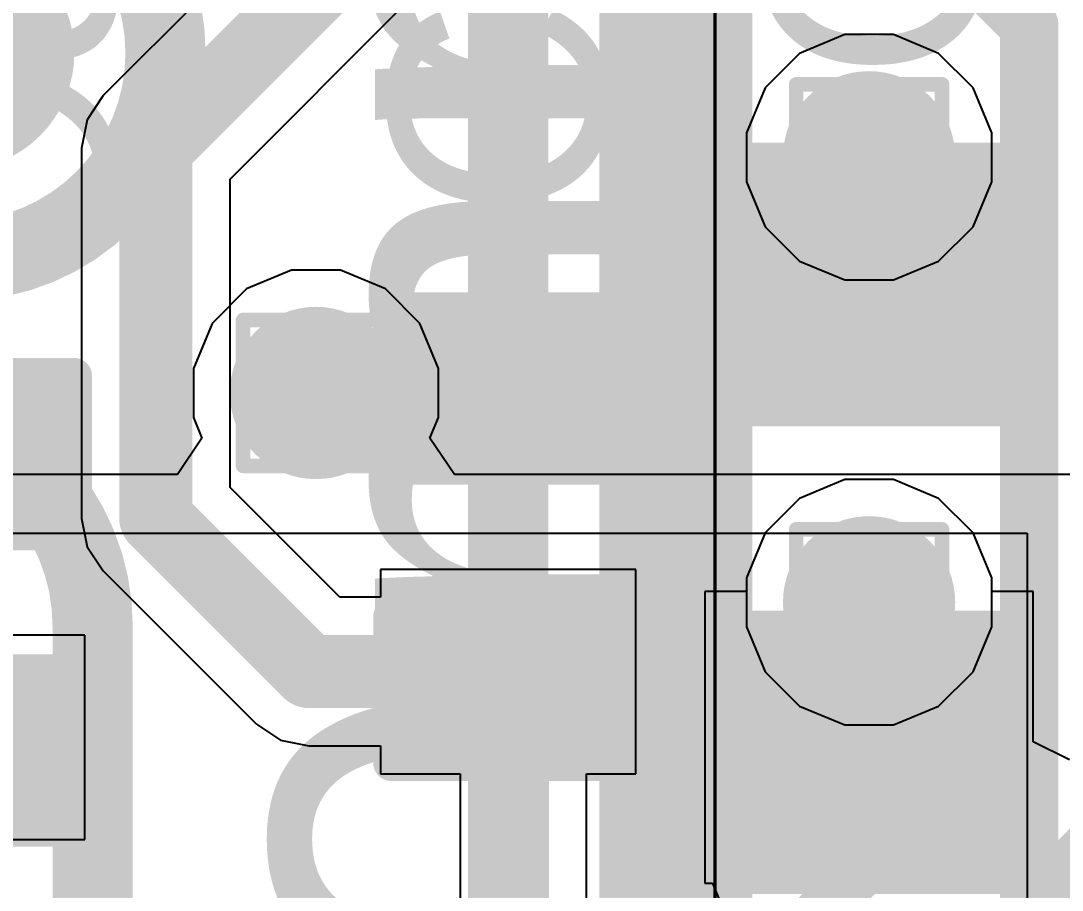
# Model space of a CAD drawing. Header units: inches. Extents: x -6 to 5433, y -4 to 5447.
# Drawn here: x 27.18 to 30.806, y 19.33 to 22.357 of the extents above; entities that cross this region are included whole.
import ezdxf

# ---------------------------------------------------------------- set-up
doc = ezdxf.new("R2010")
doc.units = ezdxf.units.IN
for name, color, linetype in [('Bottom Layer', 5, 'Continuous'), ('Drill Drawing', 1, 'Continuous'), ('Ground', 16, 'Continuous'), ('Mechanical 4', 56, 'Continuous'), ('Power', 76, 'Continuous'), ('Top Layer', 1, 'Continuous'), ('Top Overlay', 2, 'Continuous'), ('Top Paste', 8, 'Continuous'), ('Top Solder', 216, 'Continuous'), ('Via Holes', 16, 'Continuous')]:
    doc.layers.add(name, color=color, linetype=linetype)
doc.styles.add('Arial', font='', dxfattribs={"height": 0.2})
doc.styles.get('Arial').set_extended_font_data('Arial')

# ---------------------------------------------------------------- blocks, each defined once
blk = doc.blocks.new('C___0603_178')
at = {"layer": 'Top Layer'}
for points in [[(-0.3809999999999999, 0.4445), (-0.3809999999999999, -0.4445), (-1.143, -0.4445), (-1.143, 0.4445)], [(1.143, 0.4445), (1.143, -0.4445), (0.3809999999999999, -0.4445), (0.3809999999999999, 0.4445)]]:
    blk.add_hatch(color=1, dxfattribs=at).paths.add_polyline_path(points)
at = {"layer": 'Top Paste'}
for points in [[(-0.3809999999999999, 0.4445), (-0.3809999999999999, -0.4445), (-1.143, -0.4445), (-1.143, 0.4445)], [(1.143, 0.4445), (1.143, -0.4445), (0.3809999999999999, -0.4445), (0.3809999999999999, 0.4445)]]:
    blk.add_hatch(color=8, dxfattribs=at).paths.add_polyline_path(points)
at = {"layer": 'Top Solder'}
for points in [[(-0.3210001199999999, 0.50449988), (-0.3210001199999999, -0.50449988), (-1.20299988, -0.50449988), (-1.20299988, 0.50449988)], [(1.20299988, 0.50449988), (1.20299988, -0.50449988), (0.3210001199999999, -0.50449988), (0.3210001199999999, 0.50449988)]]:
    blk.add_hatch(color=216, dxfattribs=at).paths.add_polyline_path(points)
at = {"layer": 'Top Overlay'}
for points in [[(-0.4571999999999999, 0.5334, 0.127, 0.127, 0), (-1.2446, 0.5334, 0.127, 0.127, 0)], [(-1.2446, -0.5334, 0.127, 0.127, 0), (-1.2446, 0.5334, 0.127, 0.127, 0)], [(1.2446, 0.5334, 0.127, 0.127, 0), (0.4571999999999999, 0.5334, 0.127, 0.127, 0)], [(1.2446, -0.5334, 0.127, 0.127, 0), (1.2446, 0.5334, 0.127, 0.127, 0)], [(-0.4571999999999999, -0.5334, 0.127, 0.127, 0), (-1.2446, -0.5334, 0.127, 0.127, 0)], [(1.2446, -0.5334, 0.127, 0.127, 0), (0.4571999999999999, -0.5334, 0.127, 0.127, 0)]]:
    blk.add_lwpolyline(points, format="xyseb", dxfattribs=at)
for points in [[(-1.27635, 0.5334, 0.0635, 0.0635, 1), (-1.21285, 0.5334, 0.0635, 0.0635, 1)], [(-1.27635, 0.5334, 0.0635, 0.0635, 1), (-1.21285, 0.5334, 0.0635, 0.0635, 1)], [(-0.4889499999999999, 0.5334, 0.0635, 0.0635, 1), (-0.42545, 0.5334, 0.0635, 0.0635, 1)], [(0.42545, 0.5334, 0.0635, 0.0635, 1), (0.4889499999999999, 0.5334, 0.0635, 0.0635, 1)], [(1.21285, 0.5334, 0.0635, 0.0635, 1), (1.27635, 0.5334, 0.0635, 0.0635, 1)], [(1.21285, 0.5334, 0.0635, 0.0635, 1), (1.27635, 0.5334, 0.0635, 0.0635, 1)], [(-1.27635, -0.5334, 0.0635, 0.0635, 1), (-1.21285, -0.5334, 0.0635, 0.0635, 1)], [(-1.27635, -0.5334, 0.0635, 0.0635, 1), (-1.21285, -0.5334, 0.0635, 0.0635, 1)], [(-0.4889499999999999, -0.5334, 0.0635, 0.0635, 1), (-0.42545, -0.5334, 0.0635, 0.0635, 1)], [(0.42545, -0.5334, 0.0635, 0.0635, 1), (0.4889499999999999, -0.5334, 0.0635, 0.0635, 1)], [(1.21285, -0.5334, 0.0635, 0.0635, 1), (1.27635, -0.5334, 0.0635, 0.0635, 1)], [(1.21285, -0.5334, 0.0635, 0.0635, 1), (1.27635, -0.5334, 0.0635, 0.0635, 1)]]:
    blk.add_lwpolyline(points, format="xyseb", close=True, dxfattribs=at)
blk = doc.blocks.new('C___0402_179')
at = {"layer": 'Top Layer'}
for points in [[(-0.6985, -0.3175), (-0.6985, 0.3174999999999999), (-0.2413000000000001, 0.3175), (-0.2412999999999999, -0.3174999999999999)], [(0.2413000000000001, -0.3175), (0.2412999999999999, 0.3174999999999999), (0.6985, 0.3175), (0.6985, -0.3174999999999999)]]:
    blk.add_hatch(color=1, dxfattribs=at).paths.add_polyline_path(points)
at = {"layer": 'Top Paste'}
for points in [[(-0.6985, -0.3175), (-0.6985, 0.3174999999999999), (-0.2413000000000001, 0.3175), (-0.2412999999999999, -0.3174999999999999)], [(0.2413000000000001, -0.3175), (0.2412999999999999, 0.3174999999999999), (0.6985, 0.3175), (0.6985, -0.3174999999999999)]]:
    blk.add_hatch(color=8, dxfattribs=at).paths.add_polyline_path(points)
at = {"layer": 'Top Solder'}
for points in [[(-0.7584998799999999, -0.3774998800000001), (-0.7584998799999999, 0.3774998799999999), (-0.1813001200000001, 0.3774998800000001), (-0.1813001199999999, -0.3774998799999999)], [(0.1813001200000001, -0.3774998800000001), (0.1813001199999999, 0.3774998799999999), (0.7584998799999999, 0.3774998800000001), (0.7584998799999999, -0.3774998799999999)]]:
    blk.add_hatch(color=216, dxfattribs=at).paths.add_polyline_path(points)
at = {"layer": 'Top Overlay'}
for points in [[(-0.2794, 0.4064, 0.127, 0.127, 0), (-0.7874, 0.4064, 0.127, 0.127, 0)], [(-0.7874, -0.4064, 0.127, 0.127, 0), (-0.7874, 0.4064, 0.127, 0.127, 0)], [(0.7874, 0.4064, 0.127, 0.127, 0), (0.2794, 0.4064, 0.127, 0.127, 0)], [(0.7874, -0.4064, 0.127, 0.127, 0), (0.7874, 0.4064, 0.127, 0.127, 0)], [(-0.2794, -0.4064, 0.127, 0.127, 0), (-0.7874, -0.4064, 0.127, 0.127, 0)], [(0.7874, -0.4064, 0.127, 0.127, 0), (0.2794, -0.4064, 0.127, 0.127, 0)]]:
    blk.add_lwpolyline(points, format="xyseb", dxfattribs=at)
for points in [[(-0.8191499999999999, 0.4064, 0.0635, 0.0635, 1), (-0.7556499999999999, 0.4064, 0.0635, 0.0635, 1)], [(-0.8191499999999999, 0.4064, 0.0635, 0.0635, 1), (-0.7556499999999999, 0.4064, 0.0635, 0.0635, 1)], [(-0.31115, 0.4064, 0.0635, 0.0635, 1), (-0.24765, 0.4064, 0.0635, 0.0635, 1)], [(0.24765, 0.4064, 0.0635, 0.0635, 1), (0.31115, 0.4064, 0.0635, 0.0635, 1)], [(0.7556499999999999, 0.4064, 0.0635, 0.0635, 1), (0.8191499999999999, 0.4064, 0.0635, 0.0635, 1)], [(0.7556499999999999, 0.4064, 0.0635, 0.0635, 1), (0.8191499999999999, 0.4064, 0.0635, 0.0635, 1)], [(-0.8191499999999999, -0.4064, 0.0635, 0.0635, 1), (-0.7556499999999999, -0.4064, 0.0635, 0.0635, 1)], [(-0.8191499999999999, -0.4064, 0.0635, 0.0635, 1), (-0.7556499999999999, -0.4064, 0.0635, 0.0635, 1)], [(-0.31115, -0.4064, 0.0635, 0.0635, 1), (-0.24765, -0.4064, 0.0635, 0.0635, 1)], [(0.24765, -0.4064, 0.0635, 0.0635, 1), (0.31115, -0.4064, 0.0635, 0.0635, 1)], [(0.7556499999999999, -0.4064, 0.0635, 0.0635, 1), (0.8191499999999999, -0.4064, 0.0635, 0.0635, 1)], [(0.7556499999999999, -0.4064, 0.0635, 0.0635, 1), (0.8191499999999999, -0.4064, 0.0635, 0.0635, 1)]]:
    blk.add_lwpolyline(points, format="xyseb", close=True, dxfattribs=at)
blk = doc.blocks.new('C___0402_187')
at = {"layer": 'Top Layer'}
for points in [[(-0.6985, -0.3175), (-0.6985, 0.3175), (-0.2412999999999999, 0.3175), (-0.2413, -0.3175)], [(0.2412999999999999, -0.3175), (0.2413, 0.3175), (0.6985, 0.3175), (0.6985, -0.3175)]]:
    blk.add_hatch(color=1, dxfattribs=at).paths.add_polyline_path(points)
at = {"layer": 'Top Paste'}
for points in [[(-0.6985, -0.3175), (-0.6985, 0.3175), (-0.2412999999999999, 0.3175), (-0.2413, -0.3175)], [(0.2412999999999999, -0.3175), (0.2413, 0.3175), (0.6985, 0.3175), (0.6985, -0.3175)]]:
    blk.add_hatch(color=8, dxfattribs=at).paths.add_polyline_path(points)
at = {"layer": 'Top Solder'}
for points in [[(-0.7584998799999999, -0.37749988), (-0.7584998799999999, 0.37749988), (-0.18130012, 0.37749988), (-0.18130012, -0.37749988)], [(0.18130012, -0.37749988), (0.18130012, 0.37749988), (0.7584998799999999, 0.37749988), (0.7584998799999999, -0.37749988)]]:
    blk.add_hatch(color=216, dxfattribs=at).paths.add_polyline_path(points)
at = {"layer": 'Top Overlay'}
for points in [[(-0.7874, 0.4064, 0.127, 0.127, 0), (-0.7874, -0.4064, 0.127, 0.127, 0)], [(-0.7874, 0.4064, 0.127, 0.127, 0), (-0.2794, 0.4064, 0.127, 0.127, 0)], [(0.2794, 0.4064, 0.127, 0.127, 0), (0.7874, 0.4064, 0.127, 0.127, 0)], [(0.7874, 0.4064, 0.127, 0.127, 0), (0.7874, -0.4064, 0.127, 0.127, 0)], [(-0.7874, -0.4064, 0.127, 0.127, 0), (-0.2794, -0.4064, 0.127, 0.127, 0)], [(0.2794, -0.4064, 0.127, 0.127, 0), (0.7874, -0.4064, 0.127, 0.127, 0)]]:
    blk.add_lwpolyline(points, format="xyseb", dxfattribs=at)
for points in [[(-0.8191499999999999, 0.4064, 0.0635, 0.0635, 1), (-0.7556499999999999, 0.4064, 0.0635, 0.0635, 1)], [(-0.8191499999999999, 0.4064, 0.0635, 0.0635, 1), (-0.7556499999999999, 0.4064, 0.0635, 0.0635, 1)], [(-0.31115, 0.4064, 0.0635, 0.0635, 1), (-0.24765, 0.4064, 0.0635, 0.0635, 1)], [(0.24765, 0.4064, 0.0635, 0.0635, 1), (0.31115, 0.4064, 0.0635, 0.0635, 1)], [(0.7556499999999999, 0.4064, 0.0635, 0.0635, 1), (0.8191499999999999, 0.4064, 0.0635, 0.0635, 1)], [(0.7556499999999999, 0.4064, 0.0635, 0.0635, 1), (0.8191499999999999, 0.4064, 0.0635, 0.0635, 1)], [(-0.8191499999999999, -0.4064, 0.0635, 0.0635, 1), (-0.7556499999999999, -0.4064, 0.0635, 0.0635, 1)], [(-0.8191499999999999, -0.4064, 0.0635, 0.0635, 1), (-0.7556499999999999, -0.4064, 0.0635, 0.0635, 1)], [(-0.31115, -0.4064, 0.0635, 0.0635, 1), (-0.24765, -0.4064, 0.0635, 0.0635, 1)], [(0.24765, -0.4064, 0.0635, 0.0635, 1), (0.31115, -0.4064, 0.0635, 0.0635, 1)], [(0.7556499999999999, -0.4064, 0.0635, 0.0635, 1), (0.8191499999999999, -0.4064, 0.0635, 0.0635, 1)], [(0.7556499999999999, -0.4064, 0.0635, 0.0635, 1), (0.8191499999999999, -0.4064, 0.0635, 0.0635, 1)]]:
    blk.add_lwpolyline(points, format="xyseb", close=True, dxfattribs=at)

msp = doc.modelspace()

# ---------------------------------------------------------------- hatches: boundary and pattern name
at = {"layer": 'Bottom Layer'}
h = msp.add_hatch(color=5, dxfattribs=at)
edge = h.paths.add_edge_path()
edge.add_arc((30.1337345, 21.88155644), 0.2999994, 0, 360)
h = msp.add_hatch(color=5, dxfattribs=at)
edge = h.paths.add_edge_path()
edge.add_arc((28.20745438, 21.06103484), 0.2999994, 0, 360)
h = msp.add_hatch(color=5, dxfattribs=at)
edge = h.paths.add_edge_path()
edge.add_arc((30.1337345, 20.33215644), 0.2999994, 0, 360)
at = {"layer": 'Ground'}
h = msp.add_hatch(color=16, dxfattribs=at)
edge = h.paths.add_edge_path()
edge.add_arc((30.1337345, 21.88155644), 0.2999994, 0, 360)
h = msp.add_hatch(color=16, dxfattribs=at)
edge = h.paths.add_edge_path()
edge.add_arc((28.20745438, 21.06103484), 0.2999994, 0, 360)
h = msp.add_hatch(color=16, dxfattribs=at)
edge = h.paths.add_edge_path()
edge.add_arc((30.1337345, 20.33215644), 0.2999994, 0, 360)
at = {"layer": 'Power'}
h = msp.add_hatch(color=76, dxfattribs=at)
edge = h.paths.add_edge_path()
edge.add_arc((30.1337345, 21.88155644), 0.2999994, 0, 360)
h = msp.add_hatch(color=76, dxfattribs=at)
edge = h.paths.add_edge_path()
edge.add_arc((28.20745438, 21.06103484), 0.2999994, 0, 360)
h = msp.add_hatch(color=76, dxfattribs=at)
edge = h.paths.add_edge_path()
edge.add_arc((30.1337345, 20.33215644), 0.2999994, 0, 360)
at = {"layer": 'Top Layer'}
h = msp.add_hatch(color=1, dxfattribs=at)
edge = h.paths.add_edge_path()
edge.add_arc((30.1337345, 21.88155644), 0.2999994, 0, 360)
h = msp.add_hatch(color=1, dxfattribs=at)
edge = h.paths.add_edge_path()
edge.add_arc((28.20745438, 21.06103484), 0.2999994, 0, 360)
h = msp.add_hatch(color=1, dxfattribs=at)
edge = h.paths.add_edge_path()
edge.add_arc((30.1337345, 20.33215644), 0.2999994, 0, 360)
at = {"layer": 'Via Holes'}
h = msp.add_hatch(color=7, dxfattribs=at)
edge = h.paths.add_edge_path()
edge.add_arc((30.1337345, 21.88155644), 0.1499997, 0, 360)
h = msp.add_hatch(color=7, dxfattribs=at)
edge = h.paths.add_edge_path()
edge.add_arc((28.20745438, 21.06103484), 0.1499997, 0, 360)
h = msp.add_hatch(color=7, dxfattribs=at)
edge = h.paths.add_edge_path()
edge.add_arc((30.1337345, 20.33215644), 0.1499997, 0, 360)

# ---------------------------------------------------------------- linework, layer by layer
at = {"layer": 'Bottom Layer'}
for points in [[(29.33393422, 18.57300578, 0.2794, 0.2794, 0), (29.33393422, 27.15566832, 0.2794, 0.2794, 0)], [(28.87673422, 18.7623831, 0.2794, 0.2794, 0), (28.87673422, 23.705947, 0.2794, 0.2794, 0)], [(26.95974034, 22.96831068, 0.2794, 0.2794, -0.9999999999999999), (26.95974034, 21.52051068, 0.2794, 0.2794, 0)], [(30.1337345, 22.8980746, 0.2032, 0.2032, 0), (30.69155914, 22.34024996, 0.2032, 0.2032, 0)], [(26.95974034, 22.51111068, 0.2794, 0.2794, -0.9999999999999999), (26.95974034, 21.97771068, 0.2794, 0.2794, 0)], [(30.69155914, 15.02797604, 0.2032, 0.2032, 0), (30.69155914, 22.34024996, 0.2032, 0.2032, 0)], [(26.69304034, 20.98711068, 0.2794, 0.2794, -0.4142135623730951), (27.42964034, 20.25051068, 0.2794, 0.2794, 0)], [(27.42964034, 19.88219798, 0.2794, 0.2794, 0), (27.42964034, 20.25051068, 0.2794, 0.2794, 0)], [(27.42964034, 19.18008356, 0.2794, 0.2794, 0), (27.42964034, 19.88219798, 0.2794, 0.2794, 0)]]:
    msp.add_lwpolyline(points, format="xyseb", dxfattribs=at)
for points in [[(30.64075914, 22.34024996, 0.1016, 0.1016, 1), (30.74235914, 22.34024996, 0.1016, 0.1016, 1)], [(30.64075914, 22.34024996, 0.1016, 0.1016, 1), (30.74235914, 22.34024996, 0.1016, 0.1016, 1)], [(27.35979034, 20.25051068, 0.1397, 0.1397, 1), (27.49949034, 20.25051068, 0.1397, 0.1397, 1)], [(27.35979034, 20.25051068, 0.1397, 0.1397, 1), (27.49949034, 20.25051068, 0.1397, 0.1397, 1)], [(27.35979034, 19.88219798, 0.1397, 0.1397, 1), (27.49949034, 19.88219798, 0.1397, 0.1397, 1)], [(27.35979034, 19.88219798, 0.1397, 0.1397, 1), (27.49949034, 19.88219798, 0.1397, 0.1397, 1)]]:
    msp.add_lwpolyline(points, format="xyseb", close=True, dxfattribs=at)
at = {"layer": 'Drill Drawing'}
for points in [[(29.8797345, 22.13555644, 0.0508, 0.0508, 0), (30.3877345, 22.13555644, 0.0508, 0.0508, 0)], [(29.8797345, 21.62755644, 0.0508, 0.0508, 0), (29.8797345, 22.13555644, 0.0508, 0.0508, 0)], [(30.3877345, 21.62755644, 0.0508, 0.0508, 0), (30.3877345, 22.13555644, 0.0508, 0.0508, 0)], [(29.9813345, 22.03395644, 0.0508, 0.0508, 0), (30.2861345, 22.03395644, 0.0508, 0.0508, 0)], [(29.9813345, 21.72915644, 0.0508, 0.0508, 0), (29.9813345, 22.03395644, 0.0508, 0.0508, 0)], [(30.2861345, 21.72915644, 0.0508, 0.0508, 0), (30.2861345, 22.03395644, 0.0508, 0.0508, 0)], [(29.9813345, 21.72915644, 0.0508, 0.0508, 0), (30.2861345, 21.72915644, 0.0508, 0.0508, 0)], [(29.8797345, 21.62755644, 0.0508, 0.0508, 0), (30.3877345, 21.62755644, 0.0508, 0.0508, 0)], [(27.95345438, 21.31503484, 0.0508, 0.0508, 0), (28.46145438, 21.31503484, 0.0508, 0.0508, 0)], [(27.95345438, 20.80703484, 0.0508, 0.0508, 0), (27.95345438, 21.31503484, 0.0508, 0.0508, 0)], [(28.46145438, 20.80703484, 0.0508, 0.0508, 0), (28.46145438, 21.31503484, 0.0508, 0.0508, 0)], [(28.05505438, 21.21343484, 0.0508, 0.0508, 0), (28.35985438, 21.21343484, 0.0508, 0.0508, 0)], [(28.05505438, 20.90863484, 0.0508, 0.0508, 0), (28.05505438, 21.21343484, 0.0508, 0.0508, 0)], [(28.35985438, 20.90863484, 0.0508, 0.0508, 0), (28.35985438, 21.21343484, 0.0508, 0.0508, 0)], [(28.05505438, 20.90863484, 0.0508, 0.0508, 0), (28.35985438, 20.90863484, 0.0508, 0.0508, 0)], [(27.95345438, 20.80703484, 0.0508, 0.0508, 0), (28.46145438, 20.80703484, 0.0508, 0.0508, 0)], [(29.8797345, 20.58615644, 0.0508, 0.0508, 0), (30.3877345, 20.58615644, 0.0508, 0.0508, 0)], [(29.8797345, 20.07815644, 0.0508, 0.0508, 0), (29.8797345, 20.58615644, 0.0508, 0.0508, 0)], [(30.3877345, 20.07815644, 0.0508, 0.0508, 0), (30.3877345, 20.58615644, 0.0508, 0.0508, 0)], [(29.9813345, 20.48455644, 0.0508, 0.0508, 0), (30.2861345, 20.48455644, 0.0508, 0.0508, 0)], [(29.9813345, 20.17975644, 0.0508, 0.0508, 0), (29.9813345, 20.48455644, 0.0508, 0.0508, 0)], [(30.2861345, 20.17975644, 0.0508, 0.0508, 0), (30.2861345, 20.48455644, 0.0508, 0.0508, 0)], [(29.9813345, 20.17975644, 0.0508, 0.0508, 0), (30.2861345, 20.17975644, 0.0508, 0.0508, 0)], [(29.8797345, 20.07815644, 0.0508, 0.0508, 0), (30.3877345, 20.07815644, 0.0508, 0.0508, 0)]]:
    msp.add_lwpolyline(points, format="xyseb", dxfattribs=at)
for points in [[(29.8670345, 22.13555644, 0.0254, 0.0254, 1), (29.8924345, 22.13555644, 0.0254, 0.0254, 1)], [(29.8670345, 22.13555644, 0.0254, 0.0254, 1), (29.8924345, 22.13555644, 0.0254, 0.0254, 1)], [(30.3750345, 22.13555644, 0.0254, 0.0254, 1), (30.4004345, 22.13555644, 0.0254, 0.0254, 1)], [(30.3750345, 22.13555644, 0.0254, 0.0254, 1), (30.4004345, 22.13555644, 0.0254, 0.0254, 1)], [(29.9686345, 22.03395644, 0.0254, 0.0254, 1), (29.9940345, 22.03395644, 0.0254, 0.0254, 1)], [(29.9686345, 22.03395644, 0.0254, 0.0254, 1), (29.9940345, 22.03395644, 0.0254, 0.0254, 1)], [(30.2734345, 22.03395644, 0.0254, 0.0254, 1), (30.2988345, 22.03395644, 0.0254, 0.0254, 1)], [(30.2734345, 22.03395644, 0.0254, 0.0254, 1), (30.2988345, 22.03395644, 0.0254, 0.0254, 1)], [(29.9686345, 21.72915644, 0.0254, 0.0254, 1), (29.9940345, 21.72915644, 0.0254, 0.0254, 1)], [(29.9686345, 21.72915644, 0.0254, 0.0254, 1), (29.9940345, 21.72915644, 0.0254, 0.0254, 1)], [(30.2734345, 21.72915644, 0.0254, 0.0254, 1), (30.2988345, 21.72915644, 0.0254, 0.0254, 1)], [(30.2734345, 21.72915644, 0.0254, 0.0254, 1), (30.2988345, 21.72915644, 0.0254, 0.0254, 1)], [(29.8670345, 21.62755644, 0.0254, 0.0254, 1), (29.8924345, 21.62755644, 0.0254, 0.0254, 1)], [(29.8670345, 21.62755644, 0.0254, 0.0254, 1), (29.8924345, 21.62755644, 0.0254, 0.0254, 1)], [(30.3750345, 21.62755644, 0.0254, 0.0254, 1), (30.4004345, 21.62755644, 0.0254, 0.0254, 1)], [(30.3750345, 21.62755644, 0.0254, 0.0254, 1), (30.4004345, 21.62755644, 0.0254, 0.0254, 1)], [(27.94075438, 21.31503484, 0.0254, 0.0254, 1), (27.96615438, 21.31503484, 0.0254, 0.0254, 1)], [(27.94075438, 21.31503484, 0.0254, 0.0254, 1), (27.96615438, 21.31503484, 0.0254, 0.0254, 1)], [(28.44875438, 21.31503484, 0.0254, 0.0254, 1), (28.47415438, 21.31503484, 0.0254, 0.0254, 1)], [(28.44875438, 21.31503484, 0.0254, 0.0254, 1), (28.47415438, 21.31503484, 0.0254, 0.0254, 1)], [(28.04235438, 21.21343484, 0.0254, 0.0254, 1), (28.06775438, 21.21343484, 0.0254, 0.0254, 1)], [(28.04235438, 21.21343484, 0.0254, 0.0254, 1), (28.06775438, 21.21343484, 0.0254, 0.0254, 1)], [(28.34715438, 21.21343484, 0.0254, 0.0254, 1), (28.37255438, 21.21343484, 0.0254, 0.0254, 1)], [(28.34715438, 21.21343484, 0.0254, 0.0254, 1), (28.37255438, 21.21343484, 0.0254, 0.0254, 1)], [(28.04235438, 20.90863484, 0.0254, 0.0254, 1), (28.06775438, 20.90863484, 0.0254, 0.0254, 1)], [(28.04235438, 20.90863484, 0.0254, 0.0254, 1), (28.06775438, 20.90863484, 0.0254, 0.0254, 1)], [(28.34715438, 20.90863484, 0.0254, 0.0254, 1), (28.37255438, 20.90863484, 0.0254, 0.0254, 1)], [(28.34715438, 20.90863484, 0.0254, 0.0254, 1), (28.37255438, 20.90863484, 0.0254, 0.0254, 1)], [(27.94075438, 20.80703484, 0.0254, 0.0254, 1), (27.96615438, 20.80703484, 0.0254, 0.0254, 1)], [(27.94075438, 20.80703484, 0.0254, 0.0254, 1), (27.96615438, 20.80703484, 0.0254, 0.0254, 1)], [(28.44875438, 20.80703484, 0.0254, 0.0254, 1), (28.47415438, 20.80703484, 0.0254, 0.0254, 1)], [(28.44875438, 20.80703484, 0.0254, 0.0254, 1), (28.47415438, 20.80703484, 0.0254, 0.0254, 1)], [(29.8670345, 20.58615644, 0.0254, 0.0254, 1), (29.8924345, 20.58615644, 0.0254, 0.0254, 1)], [(29.8670345, 20.58615644, 0.0254, 0.0254, 1), (29.8924345, 20.58615644, 0.0254, 0.0254, 1)], [(30.3750345, 20.58615644, 0.0254, 0.0254, 1), (30.4004345, 20.58615644, 0.0254, 0.0254, 1)], [(30.3750345, 20.58615644, 0.0254, 0.0254, 1), (30.4004345, 20.58615644, 0.0254, 0.0254, 1)], [(29.9686345, 20.48455644, 0.0254, 0.0254, 1), (29.9940345, 20.48455644, 0.0254, 0.0254, 1)], [(29.9686345, 20.48455644, 0.0254, 0.0254, 1), (29.9940345, 20.48455644, 0.0254, 0.0254, 1)], [(30.2734345, 20.48455644, 0.0254, 0.0254, 1), (30.2988345, 20.48455644, 0.0254, 0.0254, 1)], [(30.2734345, 20.48455644, 0.0254, 0.0254, 1), (30.2988345, 20.48455644, 0.0254, 0.0254, 1)], [(29.9686345, 20.17975644, 0.0254, 0.0254, 1), (29.9940345, 20.17975644, 0.0254, 0.0254, 1)], [(29.9686345, 20.17975644, 0.0254, 0.0254, 1), (29.9940345, 20.17975644, 0.0254, 0.0254, 1)], [(30.2734345, 20.17975644, 0.0254, 0.0254, 1), (30.2988345, 20.17975644, 0.0254, 0.0254, 1)], [(30.2734345, 20.17975644, 0.0254, 0.0254, 1), (30.2988345, 20.17975644, 0.0254, 0.0254, 1)], [(29.8670345, 20.07815644, 0.0254, 0.0254, 1), (29.8924345, 20.07815644, 0.0254, 0.0254, 1)], [(29.8670345, 20.07815644, 0.0254, 0.0254, 1), (29.8924345, 20.07815644, 0.0254, 0.0254, 1)], [(30.3750345, 20.07815644, 0.0254, 0.0254, 1), (30.4004345, 20.07815644, 0.0254, 0.0254, 1)], [(30.3750345, 20.07815644, 0.0254, 0.0254, 1), (30.4004345, 20.07815644, 0.0254, 0.0254, 1)]]:
    msp.add_lwpolyline(points, format="xyseb", close=True, dxfattribs=at)
at = {"layer": 'Ground'}
for p, q in [((30.04879944, 20.75915584), (29.89186046, 20.69414708)), ((30.21866956, 20.75915584), (30.04879944, 20.75915584)), ((30.37560854, 20.69414708), (30.21866956, 20.75915584)), ((29.89186046, 20.69414708), (29.77174386, 20.57403048)), ((30.49572514, 20.57403048), (30.37560854, 20.69414708)), ((29.77174386, 20.57403048), (29.7067351, 20.4170915)), ((30.5607339, 20.4170915), (30.49572514, 20.57403048)), ((29.7067351, 20.4170915), (29.7067351, 20.24722138)), ((30.5607339, 20.24722138), (30.5607339, 20.4170915)), ((29.7067351, 20.24722138), (29.77174386, 20.0902824)), ((30.49572514, 20.0902824), (30.5607339, 20.24722138)), ((29.77174386, 20.0902824), (29.89186046, 19.9701658)), ((30.37560854, 19.9701658), (30.49572514, 20.0902824)), ((29.89186046, 19.9701658), (30.04879944, 19.90515704)), ((30.21866956, 19.90515704), (30.37560854, 19.9701658)), ((30.04879944, 19.90515704), (30.21866956, 19.90515704))]:
    msp.add_line(p, q, dxfattribs=at)
at = {"layer": 'Mechanical 4'}
for points in [[(29.59998906, 12.550013, 0.254, 0.254, 0), (29.59998906, 27.45001368, 0.254, 0.254, 0)], [(29.59718998, 12.54498888, 0.0127, 0.0127, 0), (29.59718998, 27.44498956, 0.0127, 0.0127, 0)]]:
    msp.add_lwpolyline(points, format="xyseb", dxfattribs=at)
at = {"layer": 'Power'}
for p, q in [((30.04879944, 22.30855584), (29.89186046, 22.24354708)), ((30.21866956, 22.30855584), (30.04879944, 22.30855584)), ((30.37560854, 22.24354708), (30.21866956, 22.30855584)), ((29.89186046, 22.24354708), (29.77174386, 22.12343048)), ((30.49572514, 22.12343048), (30.37560854, 22.24354708)), ((29.77174386, 22.12343048), (29.7067351, 21.9664915)), ((30.5607339, 21.9664915), (30.49572514, 22.12343048)), ((29.7067351, 21.9664915), (29.7067351, 21.79662138)), ((30.5607339, 21.79662138), (30.5607339, 21.9664915)), ((29.7067351, 21.79662138), (29.77174386, 21.6396824)), ((30.49572514, 21.6396824), (30.5607339, 21.79662138)), ((29.77174386, 21.6396824), (29.89186046, 21.5195658)), ((30.37560854, 21.5195658), (30.49572514, 21.6396824)), ((29.89186046, 21.5195658), (30.04879944, 21.45455704)), ((30.21866956, 21.45455704), (30.37560854, 21.5195658)), ((28.12251932, 21.48803424), (27.96558034, 21.42302548)), ((28.29238944, 21.48803424), (28.12251932, 21.48803424)), ((28.44932842, 21.42302548), (28.29238944, 21.48803424)), ((30.04879944, 21.45455704), (30.21866956, 21.45455704)), ((27.96558034, 21.42302548), (27.84546374, 21.30290888)), ((28.56944502, 21.30290888), (28.44932842, 21.42302548)), ((27.84546374, 21.30290888), (27.78045498, 21.1459699)), ((28.63445378, 21.1459699), (28.56944502, 21.30290888)), ((27.78045498, 21.1459699), (27.78045498, 20.97609978)), ((28.63445378, 20.97609978), (28.63445378, 21.1459699)), ((27.78045498, 20.97609978), (27.81033046, 20.90397648)), ((28.6045783, 20.90397648), (28.63445378, 20.97609978)), ((27.81033046, 20.90397648), (27.7254716, 20.77697394)), ((28.68943716, 20.77697394), (28.6045783, 20.90397648)), ((27.7254716, 20.77697394), (25.2311916, 20.77697394)), ((30.861, 20.77697394), (28.68943716, 20.77697394)), ((25.26798858, 20.57345644), (30.68463256, 20.57345644)), ((30.68463256, 20.57345644), (30.68463256, 8.750962939999999))]:
    msp.add_line(p, q, dxfattribs=at)
at = {"layer": 'Top Layer'}
for p, q in [((28.23265372, 22.86260858), (27.46635096, 22.09630582)), ((27.90845066, 21.80591016), (28.52304938, 22.42050888)), ((27.46635096, 22.09630582), (27.41021188, 22.0122877)), ((27.41021188, 22.0122877), (27.39049894, 21.91318198)), ((27.39049894, 21.91318198), (27.39049894, 20.62445964)), ((27.90845066, 20.73173146), (27.90845066, 21.80591016)), ((30.04879944, 20.75915584), (29.89186046, 20.69414708)), ((30.21866956, 20.75915584), (30.04879944, 20.75915584)), ((30.37560854, 20.69414708), (30.21866956, 20.75915584)), ((28.29034982, 20.3498323), (27.90845066, 20.73173146)), ((29.89186046, 20.69414708), (29.77174386, 20.57403048)), ((30.49572514, 20.57403048), (30.37560854, 20.69414708)), ((27.39049894, 20.62445964), (27.41021188, 20.52535392)), ((29.77174386, 20.57403048), (29.7067351, 20.4170915)), ((30.5607339, 20.4170915), (30.49572514, 20.57403048)), ((27.41021188, 20.52535392), (27.46635096, 20.4413358)), ((27.46635096, 20.4413358), (27.99995416, 19.9077326)), ((29.32123422, 20.44645644), (28.43223422, 20.44645644)), ((28.43223422, 20.44645644), (28.43223422, 20.3498323)), ((29.32123422, 19.73525644), (29.32123422, 20.44645644)), ((29.7067351, 20.4170915), (29.7067351, 20.37025644)), ((30.5607339, 20.37025644), (30.5607339, 20.4170915)), ((28.43223422, 20.3498323), (28.29034982, 20.3498323)), ((29.7067351, 20.37025644), (29.5622345, 20.37025644)), ((29.5622345, 20.37025644), (29.5622345, 19.35425644)), ((30.7052345, 20.37025644), (30.5607339, 20.37025644)), ((30.7052345, 19.84618586), (30.7052345, 20.37025644)), ((27.40253346, 20.21785644), (26.51353854, 20.21785644)), ((27.40253346, 19.50665644), (27.40253346, 20.21785644)), ((27.99995416, 19.9077326), (28.08397228, 19.85159352)), ((28.08397228, 19.85159352), (28.183078, 19.83188058)), ((30.8322345, 19.78364598), (30.7052345, 19.84618586)), ((28.183078, 19.83188058), (28.43223422, 19.83188058)), ((28.43223422, 19.83188058), (28.43223422, 19.73525644)), ((28.43223422, 19.73525644), (28.70950569999999, 19.73525644)), ((28.70950569999999, 19.73525644), (28.70950569999999, 18.55505306)), ((29.1497639, 18.91699544), (29.1497639, 19.73525644)), ((29.1497639, 19.73525644), (29.32123422, 19.73525644)), ((26.513536, 19.50665644), (27.40253346, 19.50665644)), ((29.5622345, 19.35425644), (29.58800026, 19.35425644)), ((29.58800026, 19.35425644), (29.63660316, 19.23692368))]:
    msp.add_line(p, q, dxfattribs=at)
for points in [[(27.6494748, 21.91318198, 0.254, 0.254, 0), (28.41577756, 22.67948474, 0.254, 0.254, 0)], [(27.6494748, 20.62445964, 0.254, 0.254, 0), (27.6494748, 21.91318198, 0.254, 0.254, 0)], [(27.6494748, 20.62445964, 0.254, 0.254, 0), (28.183078, 20.09085644, 0.254, 0.254, 0)], [(30.1337345, 19.86225644, 0.127, 0.127, 0), (30.1337345, 20.33215644, 0.127, 0.127, 0)], [(28.183078, 20.09085644, 0.254, 0.254, 0), (28.87673422, 20.09085644, 0.254, 0.254, 0)], [(29.92963534, 18.5151268, 0.1778, 0.1778, 0), (31.32873338, 19.91422484, 0.1778, 0.1778, 0)], [(28.92753422, 19.86225644, 0.1778, 0.1778, 0), (28.9296348, 19.86015586, 0.1778, 0.1778, 0)], [(28.9296348, 17.99805392, 0.1778, 0.1778, 0), (28.9296348, 19.86015586, 0.1778, 0.1778, 0)], [(30.1337345, 19.42274754, 0.1778, 0.1778, 0), (30.1337345, 19.86225644, 0.1778, 0.1778, 0)], [(29.4296338, 18.71864684, 0.1778, 0.1778, 0), (30.1337345, 19.42274754, 0.1778, 0.1778, 0)]]:
    msp.add_lwpolyline(points, format="xyseb", dxfattribs=at)
for points in [[(27.5859748, 21.91318198, 0.127, 0.127, 1), (27.7129748, 21.91318198, 0.127, 0.127, 1)], [(27.5859748, 21.91318198, 0.127, 0.127, 1), (27.7129748, 21.91318198, 0.127, 0.127, 1)], [(27.5859748, 20.62445964, 0.127, 0.127, 1), (27.7129748, 20.62445964, 0.127, 0.127, 1)], [(27.5859748, 20.62445964, 0.127, 0.127, 1), (27.7129748, 20.62445964, 0.127, 0.127, 1)], [(30.1019845, 20.33215644, 0.0635, 0.0635, 1), (30.1654845, 20.33215644, 0.0635, 0.0635, 1)], [(28.119578, 20.09085644, 0.127, 0.127, 1), (28.246578, 20.09085644, 0.127, 0.127, 1)], [(28.119578, 20.09085644, 0.127, 0.127, 1), (28.246578, 20.09085644, 0.127, 0.127, 1)], [(28.81323422, 20.09085644, 0.127, 0.127, 1), (28.94023422, 20.09085644, 0.127, 0.127, 1)], [(28.88308422, 19.86225644, 0.08889999999999999, 0.08889999999999999, 1), (28.97198422, 19.86225644, 0.08889999999999999, 0.08889999999999999, 1)], [(28.88518479999999, 19.86015586, 0.08889999999999999, 0.08889999999999999, 1), (28.9740848, 19.86015586, 0.08889999999999999, 0.08889999999999999, 1)], [(28.88518479999999, 19.86015586, 0.08889999999999999, 0.08889999999999999, 1), (28.9740848, 19.86015586, 0.08889999999999999, 0.08889999999999999, 1)], [(30.0892845, 19.86225644, 0.08889999999999999, 0.08889999999999999, 1), (30.1781845, 19.86225644, 0.08889999999999999, 0.08889999999999999, 1)], [(30.1019845, 19.86225644, 0.0635, 0.0635, 1), (30.1654845, 19.86225644, 0.0635, 0.0635, 1)], [(30.0892845, 19.42274754, 0.08889999999999999, 0.08889999999999999, 1), (30.1781845, 19.42274754, 0.08889999999999999, 0.08889999999999999, 1)], [(30.0892845, 19.42274754, 0.08889999999999999, 0.08889999999999999, 1), (30.1781845, 19.42274754, 0.08889999999999999, 0.08889999999999999, 1)]]:
    msp.add_lwpolyline(points, format="xyseb", close=True, dxfattribs=at)

# ---------------------------------------------------------------- block references
for name, p, rotation in [('C___0603_178', (30.1337345, 20.62425644), 270), ('C___0402_187', (28.87673422, 20.56075644), 90), ('C___0402_179', (26.95803346, 20.33215644), 270)]:
    msp.add_blockref(name, p, dxfattribs=dict(rotation=rotation))

# ---------------------------------------------------------------- texts
at = {"layer": 'Mechanical 4', "style": 'Arial'}
msp.add_text('17.00mm', height=1.524, rotation=90, dxfattribs=at).set_placement((29.58285676, 14.7691729))
at = {"layer": 'Top Overlay', "style": 'Arial'}
for s, p in [('C56', (30.53067554, 22.1491302)), ('C46', (29.22415034, 21.6679145)), ('C55', (27.5106511, 21.4128858))]:
    msp.add_text(s, height=0.7619999999999999, rotation=90, dxfattribs=at).set_placement(p)

doc.saveas('drawing.dxf')
